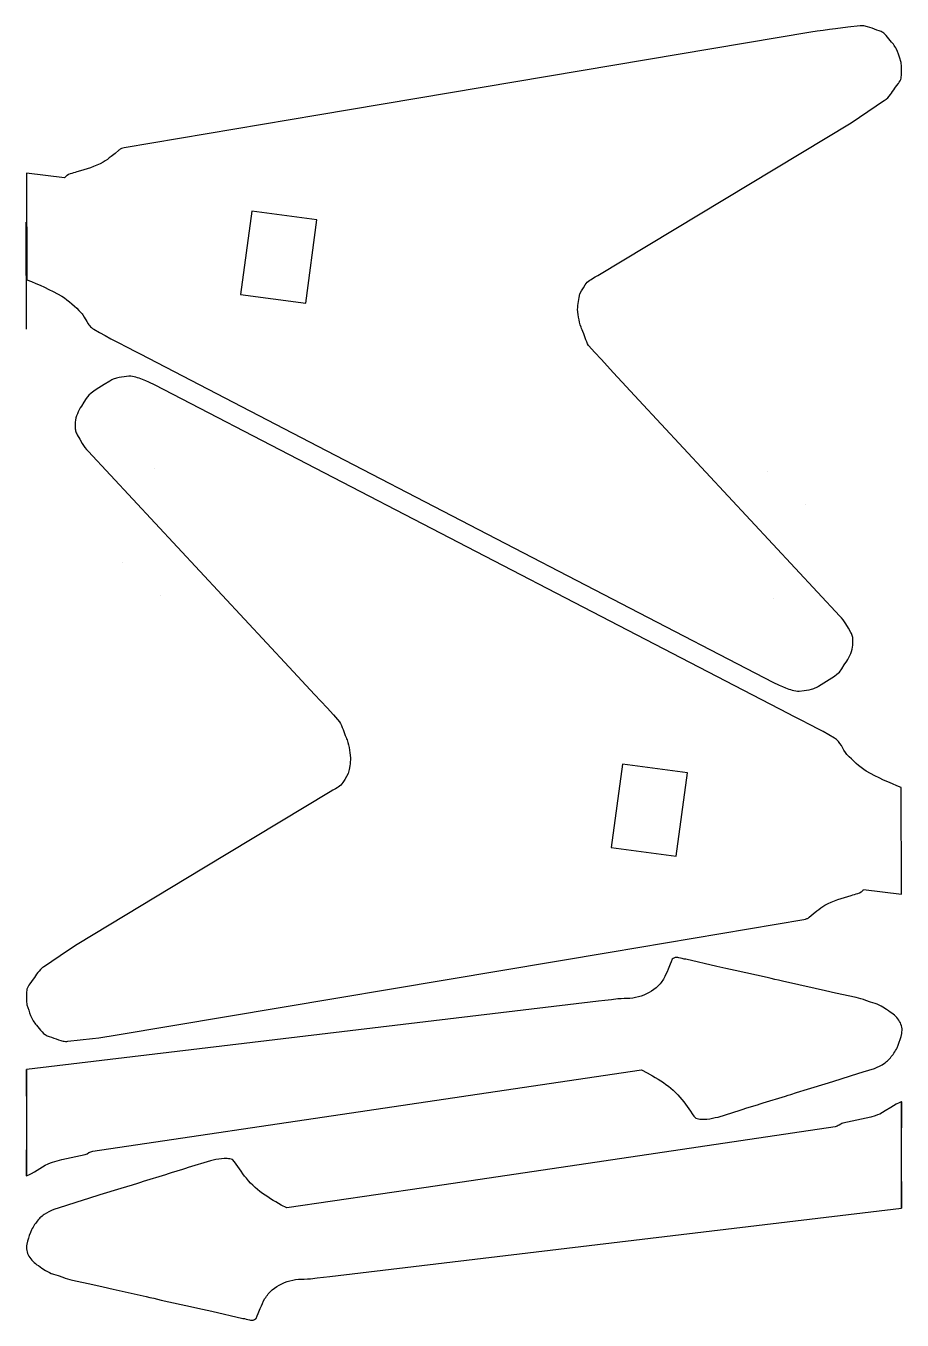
# Model space of a CAD drawing. Header units: inches. Extents: x 0 to 24, y -35.4 to 0.
import ezdxf

# ---------------------------------------------------------------- set-up
doc = ezdxf.new("R2010")
doc.units = ezdxf.units.IN
doc.header["$MEASUREMENT"] = 0
doc.layers.add('Layer 1', color=7, linetype='Continuous')

# ---------------------------------------------------------------- blocks, each defined once
blk = doc.blocks.new('block 3')
at = {"layer": 'Layer 1', "color": 22, "lineweight": 25, "true_color": 0xed1f24}
for points in [[(0.039, -6.947), (0.162, -6.995), (0.284, -7.046), (0.405, -7.098), (0.525, -7.153), (0.645, -7.21), (0.763, -7.269), (0.88, -7.329), (0.996, -7.392), (1.067, -7.444), (1.137, -7.498), (1.206, -7.553), (1.273, -7.609), (1.339, -7.668), (1.403, -7.728), (1.465, -7.79), (1.526, -7.853), (1.549, -7.88), (1.57, -7.908), (1.608, -7.968), (1.679, -8.093), (1.716, -8.153), (1.737, -8.181), (1.759, -8.208), (1.783, -8.233), (1.809, -8.256), (1.838, -8.277), (1.87, -8.295), (2.024, -8.387), (2.181, -8.475), (2.339, -8.561), (2.498, -8.644), (2.818, -8.807), (2.978, -8.889), (3.137, -8.973), (8.004, -11.497), (20.45, -17.954), (20.623, -18.038), (20.71, -18.077), (20.799, -18.114), (20.889, -18.146), (20.935, -18.16), (20.981, -18.173), (21.027, -18.184), (21.074, -18.193), (21.121, -18.201), (21.169, -18.206), (21.305, -18.188), (21.373, -18.178), (21.441, -18.166), (21.508, -18.15), (21.541, -18.141), (21.573, -18.13), (21.605, -18.117), (21.636, -18.103), (21.667, -18.086), (21.696, -18.068), (21.843, -17.978), (21.99, -17.887), (22.063, -17.84), (22.134, -17.792), (22.204, -17.741), (22.271, -17.687), (22.337, -17.589), (22.405, -17.488), (22.471, -17.386), (22.502, -17.334), (22.531, -17.281), (22.558, -17.227), (22.582, -17.172), (22.603, -17.116), (22.619, -17.059), (22.632, -17.001), (22.64, -16.942), (22.642, -16.881), (22.639, -16.819), (22.639, -16.79), (22.638, -16.761), (22.635, -16.733), (22.629, -16.705), (22.621, -16.677), (22.611, -16.65), (22.599, -16.623), (22.584, -16.598), (22.517, -16.481), (22.449, -16.364), (22.413, -16.306), (22.374, -16.251), (22.332, -16.198), (22.286, -16.148), (16.786, -10.239), (16.44, -9.867), (16.094, -9.496), (15.749, -9.124), (15.577, -8.936), (15.407, -8.747), (15.38, -8.696), (15.356, -8.643), (15.334, -8.588), (15.314, -8.533), (15.274, -8.422), (15.253, -8.367), (15.229, -8.313), (15.214, -8.28), (15.201, -8.247), (15.179, -8.18), (15.161, -8.111), (15.147, -8.042), (15.136, -7.971), (15.127, -7.901), (15.109, -7.76), (15.111, -7.705), (15.116, -7.651), (15.121, -7.597), (15.129, -7.543), (15.148, -7.436), (15.171, -7.33), (15.217, -7.248), (15.266, -7.168), (15.318, -7.089), (15.373, -7.012), (15.407, -6.985), (15.442, -6.96), (15.478, -6.936), (15.515, -6.914), (15.591, -6.871), (15.665, -6.826), (19.128, -4.741), (22.591, -2.655), (22.821, -2.501), (23.05, -2.345), (23.279, -2.189), (23.508, -2.034), (23.531, -2.019), (23.553, -2.002), (23.593, -1.965), (23.63, -1.925), (23.664, -1.882), (23.696, -1.837), (23.727, -1.792), (23.758, -1.746), (23.79, -1.702), (23.837, -1.637), (23.885, -1.572), (23.908, -1.538), (23.929, -1.504), (23.948, -1.469), (23.963, -1.431), (23.969, -1.324), (23.971, -1.216), (23.968, -1.108), (23.961, -1.001), (23.914, -0.852), (23.888, -0.778), (23.86, -0.705), (23.828, -0.634), (23.81, -0.6), (23.791, -0.566), (23.77, -0.534), (23.748, -0.502), (23.723, -0.472), (23.697, -0.442), (23.659, -0.398), (23.623, -0.352), (23.586, -0.306), (23.547, -0.261), (23.506, -0.22), (23.484, -0.202), (23.461, -0.184), (23.436, -0.169), (23.41, -0.156), (23.383, -0.145), (23.354, -0.136), (23.291, -0.116), (23.228, -0.092), (23.165, -0.067), (23.102, -0.043), (23.038, -0.022), (23.006, -0.014), (22.973, -0.007), (22.941, -0.003), (22.907, 0), (22.874, 0), (22.84, -0.003), (22.502, -0.039), (22.163, -0.078), (21.995, -0.1), (21.826, -0.123), (21.658, -0.148), (21.49, -0.176), (8.004, -2.446), (2.704, -3.337), (2.664, -3.346), (2.625, -3.359), (2.607, -3.367), (2.589, -3.377), (2.572, -3.389), (2.556, -3.402), (2.453, -3.488), (2.348, -3.572), (2.295, -3.614), (2.242, -3.654), (2.186, -3.692), (2.13, -3.729), (2.044, -3.771), (1.956, -3.81), (1.867, -3.847), (1.777, -3.881), (1.687, -3.913), (1.595, -3.942), (1.503, -3.969), (1.41, -3.995), (1.364, -4.009), (1.318, -4.022), (1.272, -4.035), (1.226, -4.05), (1.182, -4.069), (1.141, -4.091), (1.121, -4.104), (1.102, -4.119), (1.085, -4.136), (1.069, -4.154), (0.029, -4.03), (0.029, -4.03)], [(0.029, -4.03), (0.039, -6.947)], [(20.311, -12.192), (20.311, -12.192)], [(21.351, -13.094), (21.351, -13.094)], [(20.464, -15.668), (20.464, -15.668)]]:
    blk.add_lwpolyline(points, dxfattribs=at)
blk = doc.blocks.new('block 2')
at = {"layer": 'Layer 1', "color": 22, "lineweight": 25, "true_color": 0xed1f24}
blk.add_lwpolyline([(5.888, -7.346), (7.668, -7.587), (7.976, -5.308), (6.196, -5.067), (5.888, -7.346)], dxfattribs=at)
at = {"layer": 'Layer 1'}
blk.add_blockref('block 3', (0, 0), dxfattribs=at)
blk = doc.blocks.new('block 5')
at = {"layer": 'Layer 1', "color": 22, "lineweight": 25, "true_color": 0xed1f24}
for points in [[(23.964, -20.841), (23.841, -20.793), (23.719, -20.742), (23.598, -20.689), (23.477, -20.635), (23.358, -20.578), (23.24, -20.519), (23.122, -20.458), (23.006, -20.396), (22.935, -20.344), (22.866, -20.29), (22.797, -20.235), (22.73, -20.179), (22.664, -20.12), (22.6, -20.06), (22.537, -19.998), (22.477, -19.935), (22.454, -19.908), (22.433, -19.879), (22.395, -19.82), (22.324, -19.695), (22.286, -19.635), (22.266, -19.607), (22.244, -19.58), (22.22, -19.555), (22.193, -19.531), (22.165, -19.511), (22.133, -19.493), (21.979, -19.401), (21.822, -19.312), (21.664, -19.227), (21.505, -19.144), (21.184, -18.981), (21.024, -18.899), (20.865, -18.815), (15.999, -16.291), (3.553, -9.834), (3.38, -9.75), (3.292, -9.711), (3.204, -9.674), (3.114, -9.642), (3.068, -9.628), (3.022, -9.615), (2.976, -9.604), (2.929, -9.595), (2.881, -9.587), (2.834, -9.582), (2.698, -9.6), (2.629, -9.61), (2.561, -9.622), (2.494, -9.637), (2.462, -9.647), (2.429, -9.658), (2.397, -9.671), (2.366, -9.685), (2.336, -9.701), (2.307, -9.72), (2.159, -9.81), (2.012, -9.901), (1.94, -9.948), (1.869, -9.996), (1.799, -10.047), (1.732, -10.101), (1.665, -10.199), (1.597, -10.299), (1.531, -10.402), (1.5, -10.454), (1.471, -10.507), (1.444, -10.561), (1.421, -10.616), (1.4, -10.672), (1.383, -10.729), (1.371, -10.787), (1.363, -10.846), (1.361, -10.907), (1.364, -10.968), (1.363, -10.997), (1.365, -11.026), (1.368, -11.055), (1.374, -11.083), (1.381, -11.111), (1.391, -11.138), (1.404, -11.165), (1.418, -11.19), (1.486, -11.307), (1.554, -11.424), (1.59, -11.481), (1.629, -11.537), (1.67, -11.59), (1.716, -11.64), (7.216, -17.549), (7.562, -17.921), (7.909, -18.292), (8.254, -18.664), (8.425, -18.852), (8.595, -19.041), (8.623, -19.092), (8.647, -19.145), (8.669, -19.2), (8.689, -19.255), (8.729, -19.366), (8.75, -19.421), (8.773, -19.475), (8.788, -19.507), (8.802, -19.54), (8.824, -19.608), (8.841, -19.676), (8.855, -19.746), (8.866, -19.816), (8.876, -19.887), (8.893, -20.028), (8.891, -20.083), (8.887, -20.137), (8.881, -20.191), (8.874, -20.245), (8.855, -20.352), (8.832, -20.458), (8.785, -20.54), (8.736, -20.62), (8.684, -20.699), (8.629, -20.775), (8.596, -20.803), (8.561, -20.828), (8.525, -20.851), (8.487, -20.874), (8.412, -20.917), (8.337, -20.962), (4.874, -23.047), (1.412, -25.133), (1.182, -25.287), (0.952, -25.442), (0.724, -25.598), (0.494, -25.754), (0.471, -25.769), (0.45, -25.786), (0.409, -25.823), (0.373, -25.863), (0.339, -25.906), (0.307, -25.951), (0.276, -25.996), (0.245, -26.041), (0.212, -26.086), (0.165, -26.151), (0.117, -26.216), (0.095, -26.249), (0.074, -26.284), (0.055, -26.319), (0.039, -26.357), (0.034, -26.464), (0.032, -26.572), (0.034, -26.68), (0.042, -26.787), (0.089, -26.936), (0.114, -27.01), (0.142, -27.083), (0.174, -27.154), (0.192, -27.188), (0.212, -27.222), (0.232, -27.254), (0.255, -27.286), (0.28, -27.316), (0.306, -27.346), (0.343, -27.39), (0.38, -27.436), (0.417, -27.482), (0.455, -27.527), (0.497, -27.568), (0.519, -27.586), (0.542, -27.603), (0.566, -27.619), (0.592, -27.632), (0.62, -27.643), (0.648, -27.652), (0.712, -27.672), (0.775, -27.696), (0.838, -27.721), (0.901, -27.745), (0.965, -27.766), (0.997, -27.774), (1.029, -27.781), (1.062, -27.785), (1.095, -27.788), (1.129, -27.788), (1.163, -27.785), (1.501, -27.749), (1.839, -27.71), (2.008, -27.688), (2.176, -27.665), (2.345, -27.639), (2.513, -27.612), (15.999, -25.342), (21.299, -24.451), (21.339, -24.442), (21.377, -24.429), (21.396, -24.421), (21.414, -24.411), (21.431, -24.399), (21.447, -24.386), (21.55, -24.3), (21.654, -24.216), (21.707, -24.174), (21.761, -24.134), (21.816, -24.096), (21.873, -24.059), (21.959, -24.017), (22.046, -23.978), (22.135, -23.941), (22.225, -23.907), (22.316, -23.875), (22.408, -23.846), (22.5, -23.819), (22.593, -23.793), (22.638, -23.779), (22.685, -23.766), (22.731, -23.753), (22.777, -23.738), (22.821, -23.719), (22.862, -23.697), (22.882, -23.684), (22.9, -23.669), (22.918, -23.652), (22.934, -23.634), (23.973, -23.758), (23.973, -23.758)], [(3.539, -12.12), (3.539, -12.12)], [(2.651, -14.693), (2.651, -14.693)], [(3.691, -15.596), (3.691, -15.596)], [(23.973, -23.758), (23.964, -20.841)]]:
    blk.add_lwpolyline(points, dxfattribs=at)
blk = doc.blocks.new('block 4')
at = {"layer": 'Layer 1', "color": 22, "lineweight": 25, "true_color": 0xed1f24}
blk.add_lwpolyline([(18.114, -20.442), (16.334, -20.201), (16.026, -22.48), (17.806, -22.721), (18.114, -20.442)], dxfattribs=at)
at = {"layer": 'Layer 1'}
blk.add_blockref('block 5', (0, 0), dxfattribs=at)

msp = doc.modelspace()

# ---------------------------------------------------------------- linework, layer by layer
at = {"layer": 'Layer 1', "color": 22, "lineweight": 25, "true_color": 0xed1f24}
for points in [[(0.013, -5.375), (0.025, -8.296)], [(0.019, -31.471), (0.026, -31.468), (0.049, -31.46), (0.089, -31.442), (0.168, -31.403), (0.244, -31.36), (0.32, -31.315), (0.469, -31.222), (0.544, -31.177), (0.621, -31.135), (0.683, -31.112), (0.745, -31.091), (0.87, -31.054), (0.996, -31.021), (1.123, -30.992), (1.379, -30.938), (1.507, -30.912), (1.634, -30.883), (1.661, -30.874), (1.687, -30.862), (1.737, -30.832), (1.761, -30.818), (1.787, -30.805), (1.814, -30.796), (1.842, -30.791), (9.349, -29.675), (13.102, -29.118), (16.856, -28.564), (17.008, -28.645), (17.16, -28.729), (17.234, -28.773), (17.309, -28.818), (17.382, -28.864), (17.454, -28.913), (17.524, -28.963), (17.593, -29.015), (17.66, -29.069), (17.726, -29.126), (17.789, -29.184), (17.85, -29.246), (17.908, -29.31), (17.963, -29.377), (18.014, -29.439), (18.061, -29.503), (18.107, -29.568), (18.151, -29.635), (18.196, -29.701), (18.242, -29.767), (18.29, -29.83), (18.341, -29.891), (18.379, -29.901), (18.416, -29.908), (18.454, -29.913), (18.492, -29.916), (18.53, -29.917), (18.569, -29.917), (18.646, -29.912), (18.723, -29.903), (18.799, -29.89), (18.875, -29.874), (18.95, -29.857), (19.558, -29.67), (19.635, -29.643), (19.713, -29.618), (19.869, -29.571), (20.026, -29.523), (20.103, -29.499), (20.181, -29.472), (20.792, -29.29), (20.867, -29.263), (20.942, -29.237), (21.095, -29.189), (21.401, -29.097), (21.974, -28.92), (22.288, -28.82), (22.604, -28.722), (22.92, -28.624), (23.235, -28.525), (23.303, -28.494), (23.371, -28.461), (23.437, -28.425), (23.501, -28.385), (23.531, -28.363), (23.561, -28.34), (23.59, -28.316), (23.617, -28.29), (23.643, -28.264), (23.668, -28.235), (23.691, -28.205), (23.712, -28.174), (23.738, -28.142), (23.763, -28.108), (23.786, -28.074), (23.808, -28.039), (23.828, -28.002), (23.847, -27.965), (23.881, -27.889), (23.91, -27.811), (23.935, -27.732), (23.957, -27.652), (23.976, -27.571), (23.983, -27.528), (23.986, -27.485), (23.984, -27.443), (23.978, -27.401), (23.969, -27.36), (23.955, -27.32), (23.938, -27.28), (23.918, -27.242), (23.894, -27.204), (23.868, -27.168), (23.839, -27.133), (23.807, -27.1), (23.774, -27.069), (23.738, -27.039), (23.701, -27.011), (23.661, -26.985), (23.612, -26.953), (23.562, -26.919), (23.463, -26.853), (23.412, -26.822), (23.36, -26.794), (23.306, -26.77), (23.278, -26.76), (23.249, -26.752), (23.184, -26.732), (23.119, -26.711), (22.99, -26.666), (22.926, -26.645), (22.861, -26.624), (22.796, -26.606), (22.73, -26.59), (22.168, -26.465), (21.888, -26.401), (21.608, -26.337), (20.713, -26.139), (20.608, -26.114), (20.503, -26.091), (20.399, -26.066), (20.295, -26.039), (19.415, -25.848), (19.29, -25.818), (19.166, -25.789), (18.915, -25.734), (18.066, -25.54), (18.02, -25.533), (17.973, -25.521), (17.924, -25.508), (17.875, -25.498), (17.851, -25.494), (17.827, -25.492), (17.804, -25.493), (17.781, -25.496), (17.759, -25.501), (17.738, -25.51), (17.718, -25.523), (17.699, -25.54), (17.667, -25.607), (17.638, -25.675), (17.583, -25.813), (17.555, -25.881), (17.525, -25.949), (17.493, -26.016), (17.458, -26.081), (17.436, -26.114), (17.414, -26.147), (17.39, -26.178), (17.365, -26.208), (17.312, -26.266), (17.255, -26.319), (17.194, -26.368), (17.13, -26.413), (17.063, -26.454), (16.993, -26.49), (16.921, -26.521), (16.847, -26.548), (16.772, -26.571), (16.695, -26.589), (16.617, -26.602), (16.539, -26.611), (16.461, -26.615), (16.383, -26.614), (16.295, -26.62), (16.207, -26.627), (16.031, -26.647), (15.855, -26.669), (15.679, -26.69), (0.026, -28.558), (0.026, -31.468), (0.036, -30.034), (0.026, -28.558)], [(23.976, -29.44), (23.969, -29.443), (23.946, -29.452), (23.906, -29.47), (23.827, -29.508), (23.751, -29.551), (23.676, -29.597), (23.526, -29.69), (23.451, -29.734), (23.374, -29.776), (23.313, -29.799), (23.251, -29.82), (23.126, -29.858), (23, -29.89), (22.873, -29.92), (22.617, -29.973), (22.49, -30), (22.362, -30.028), (22.335, -30.037), (22.309, -30.049), (22.26, -30.079), (22.235, -30.093), (22.209, -30.106), (22.183, -30.116), (22.154, -30.121), (14.654, -31.236), (10.904, -31.792), (7.154, -32.345), (7.001, -32.265), (6.85, -32.181), (6.775, -32.137), (6.701, -32.092), (6.628, -32.045), (6.556, -31.997), (6.486, -31.947), (6.417, -31.895), (6.35, -31.841), (6.284, -31.784), (6.221, -31.725), (6.161, -31.664), (6.102, -31.6), (6.047, -31.533), (5.996, -31.471), (5.949, -31.407), (5.904, -31.342), (5.859, -31.275), (5.815, -31.209), (5.769, -31.143), (5.721, -31.08), (5.669, -31.019), (5.632, -31.01), (5.595, -31.003), (5.557, -30.998), (5.519, -30.995), (5.481, -30.993), (5.442, -30.993), (5.365, -30.998), (5.288, -31.007), (5.212, -31.02), (5.136, -31.036), (5.062, -31.053), (4.454, -31.24), (4.377, -31.267), (4.299, -31.292), (4.143, -31.339), (3.987, -31.387), (3.909, -31.411), (3.831, -31.438), (3.221, -31.62), (3.146, -31.647), (3.071, -31.672), (2.918, -31.72), (2.612, -31.812), (2.04, -31.989), (1.726, -32.09), (1.41, -32.188), (1.095, -32.285), (0.78, -32.384), (0.712, -32.415), (0.644, -32.448), (0.578, -32.484), (0.515, -32.524), (0.484, -32.546), (0.454, -32.569), (0.426, -32.593), (0.398, -32.619), (0.372, -32.645), (0.348, -32.674), (0.325, -32.703), (0.303, -32.735), (0.277, -32.767), (0.253, -32.8), (0.229, -32.835), (0.208, -32.87), (0.188, -32.906), (0.169, -32.943), (0.135, -33.019), (0.106, -33.097), (0.08, -33.176), (0.058, -33.257), (0.039, -33.337), (0.032, -33.38), (0.029, -33.423), (0.031, -33.465), (0.037, -33.507), (0.047, -33.548), (0.061, -33.588), (0.078, -33.628), (0.098, -33.666), (0.121, -33.704), (0.148, -33.74), (0.177, -33.775), (0.208, -33.808), (0.242, -33.839), (0.277, -33.869), (0.315, -33.897), (0.354, -33.923), (0.404, -33.955), (0.453, -33.989), (0.552, -34.055), (0.603, -34.086), (0.655, -34.114), (0.709, -34.137), (0.737, -34.147), (0.766, -34.156), (0.831, -34.175), (0.896, -34.197), (1.024, -34.241), (1.089, -34.263), (1.154, -34.283), (1.219, -34.302), (1.285, -34.318), (1.846, -34.443), (2.126, -34.506), (2.405, -34.571), (3.3, -34.768), (3.404, -34.793), (3.509, -34.817), (3.614, -34.841), (3.718, -34.868), (4.597, -35.059), (4.721, -35.089), (4.846, -35.118), (5.096, -35.173), (5.945, -35.367), (5.99, -35.374), (6.038, -35.386), (6.086, -35.398), (6.135, -35.409), (6.16, -35.412), (6.183, -35.414), (6.207, -35.414), (6.229, -35.411), (6.251, -35.405), (6.272, -35.396), (6.292, -35.383), (6.311, -35.367), (6.343, -35.3), (6.372, -35.232), (6.427, -35.094), (6.455, -35.026), (6.485, -34.958), (6.517, -34.891), (6.552, -34.826), (6.574, -34.793), (6.596, -34.76), (6.62, -34.729), (6.645, -34.699), (6.698, -34.641), (6.755, -34.588), (6.816, -34.539), (6.88, -34.494), (6.947, -34.454), (7.016, -34.418), (7.088, -34.386), (7.162, -34.359), (7.238, -34.336), (7.314, -34.318), (7.392, -34.305), (7.47, -34.297), (7.548, -34.293), (7.626, -34.294), (7.714, -34.288), (7.802, -34.28), (7.978, -34.26), (8.154, -34.238), (8.33, -34.218), (23.969, -32.351), (23.969, -29.443), (23.959, -30.877), (23.969, -32.351)]]:
    msp.add_lwpolyline(points, dxfattribs=at)

# ---------------------------------------------------------------- block references
at = {"layer": 'Layer 1'}
for name in ['block 2', 'block 4']:
    msp.add_blockref(name, (0, 0), dxfattribs=at)

doc.saveas('drawing.dxf')
